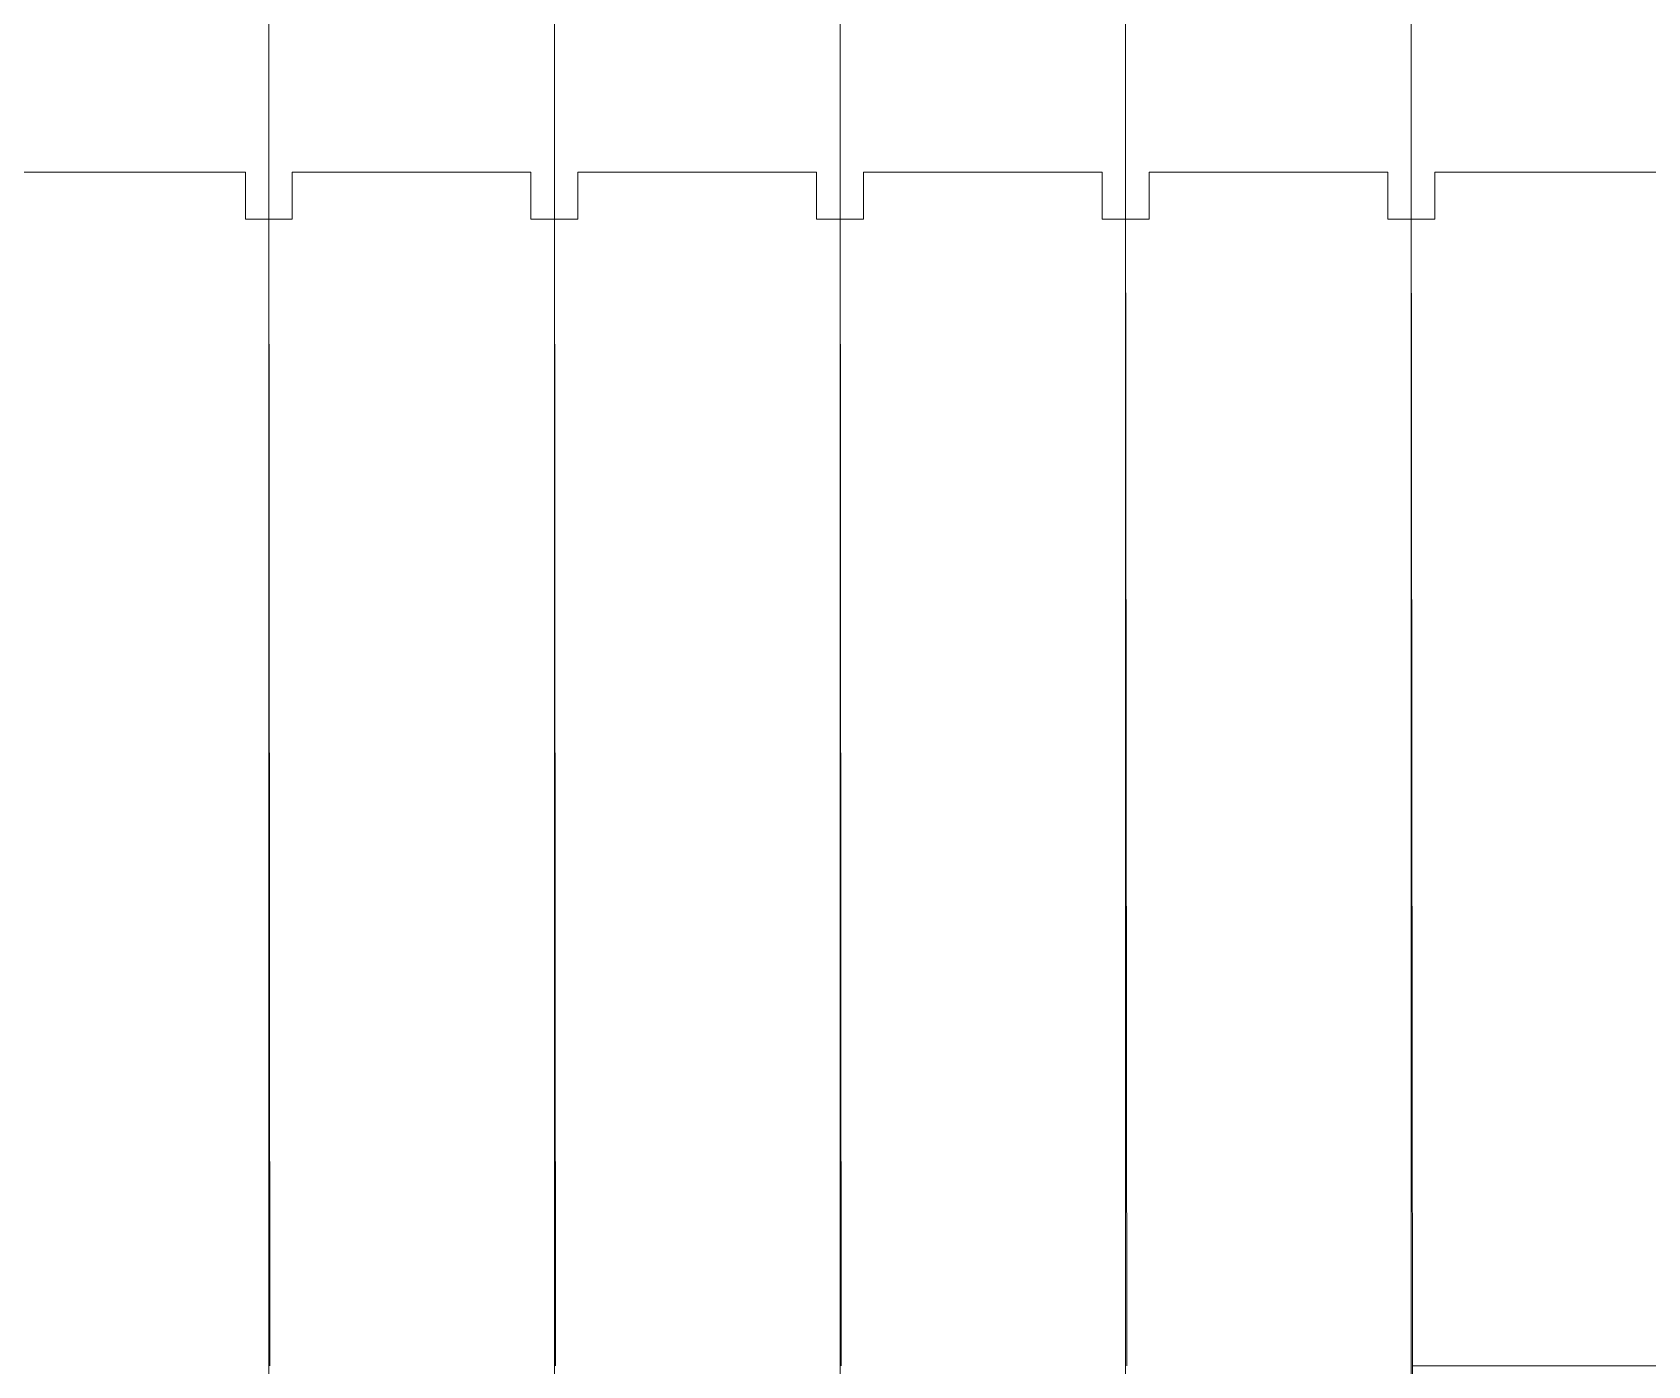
# Model space of a CAD drawing. Header units: millimetres. Extents: x 1359 to 3577, y 1336 to 3557.
# Drawn here: x 2108.01 to 2142.51, y 2548.12 to 2576.61 of the extents above; entities that cross this region are included whole.
import ezdxf

# ---------------------------------------------------------------- set-up
doc = ezdxf.new("R2010")
doc.units = ezdxf.units.MM
doc.layers.add('000-PI-Oprema', color=30, linetype='Continuous', lineweight=5)

msp = doc.modelspace()

# ---------------------------------------------------------------- linework, layer by layer
at = {"layer": '000-PI-Oprema', "color": 0, "linetype": 'ByBlock', "lineweight": 0}
for p, q in [((2113.065, 2574.322), (2113.065, 2584.672)), ((2113.065, 2574.322), (2113.065, 2584.672)), ((2113.065, 2574.322), (2113.065, 2584.672)), ((2113.065, 2574.322), (2113.065, 2584.672)), ((2119.165, 2574.322), (2119.165, 2584.672)), ((2119.165, 2574.322), (2119.165, 2584.672)), ((2119.165, 2574.322), (2119.165, 2584.672)), ((2119.165, 2574.322), (2119.165, 2584.672)), ((2125.265, 2574.322), (2125.265, 2584.672)), ((2125.265, 2574.322), (2125.265, 2584.672)), ((2125.265, 2574.322), (2125.265, 2584.672)), ((2125.265, 2574.322), (2125.265, 2584.672)), ((2131.365, 2574.322), (2131.365, 2584.672)), ((2131.365, 2574.322), (2131.365, 2584.672)), ((2131.365, 2574.322), (2131.365, 2584.672)), ((2131.365, 2574.322), (2131.365, 2584.672)), ((2137.465, 2574.322), (2137.465, 2584.672)), ((2137.465, 2574.322), (2137.465, 2584.672)), ((2137.465, 2574.322), (2137.465, 2584.672)), ((2137.465, 2574.322), (2137.465, 2584.672)), ((2113.065, 2572.622), (2113.065, 2574.322)), ((2113.065, 2572.622), (2113.065, 2574.322)), ((2113.09, 2548.121), (2113.065, 2574.322)), ((2113.09, 2548.121), (2113.065, 2574.322)), ((2119.165, 2572.622), (2119.165, 2574.322)), ((2119.165, 2572.622), (2119.165, 2574.322)), ((2119.19, 2548.121), (2119.165, 2574.322)), ((2119.19, 2548.121), (2119.165, 2574.322)), ((2125.265, 2572.622), (2125.265, 2574.322)), ((2125.265, 2572.622), (2125.265, 2574.322)), ((2125.29, 2548.121), (2125.265, 2574.322)), ((2125.29, 2548.121), (2125.265, 2574.322)), ((2131.365, 2572.622), (2131.365, 2574.322)), ((2131.365, 2572.622), (2131.365, 2574.322)), ((2131.39, 2548.121), (2131.365, 2574.322)), ((2131.39, 2548.121), (2131.365, 2574.322)), ((2137.465, 2572.622), (2137.465, 2574.322)), ((2137.465, 2572.622), (2137.465, 2574.322)), ((2137.49, 2548.121), (2137.465, 2574.322)), ((2137.49, 2548.121), (2137.465, 2574.322)), ((2107.465, 2573.622), (2112.565, 2573.622)), ((2112.565, 2573.622), (2112.565, 2573.622)), ((2112.565, 2573.622), (2112.565, 2572.622)), ((2113.065, 2573.672), (2113.065, 2573.672)), ((2113.065, 2573.672), (2113.065, 2573.672)), ((2113.065, 2573.672), (2113.065, 2573.672)), ((2113.065, 2573.672), (2113.065, 2573.672)), ((2113.565, 2573.622), (2118.665, 2573.622)), ((2113.565, 2573.622), (2113.565, 2573.622)), ((2113.565, 2573.622), (2113.565, 2572.622)), ((2118.665, 2573.622), (2118.665, 2573.622)), ((2118.665, 2573.622), (2118.665, 2572.622)), ((2119.165, 2573.672), (2119.165, 2573.672)), ((2119.165, 2573.672), (2119.165, 2573.672)), ((2119.165, 2573.672), (2119.165, 2573.672)), ((2119.165, 2573.672), (2119.165, 2573.672)), ((2119.665, 2573.622), (2124.765, 2573.622)), ((2119.665, 2573.622), (2119.665, 2573.622)), ((2119.665, 2573.622), (2119.665, 2572.622)), ((2124.765, 2573.622), (2124.765, 2573.622)), ((2124.765, 2573.622), (2124.765, 2572.622)), ((2125.265, 2573.672), (2125.265, 2573.672)), ((2125.265, 2573.672), (2125.265, 2573.672)), ((2125.265, 2573.672), (2125.265, 2573.672)), ((2125.265, 2573.672), (2125.265, 2573.672)), ((2125.765, 2573.622), (2130.865, 2573.622)), ((2125.765, 2573.622), (2125.765, 2573.622)), ((2125.765, 2573.622), (2125.765, 2572.622)), ((2130.865, 2573.622), (2130.865, 2573.622)), ((2130.865, 2573.622), (2130.865, 2572.622)), ((2131.365, 2573.672), (2131.365, 2573.672)), ((2131.365, 2573.672), (2131.365, 2573.672)), ((2131.365, 2573.672), (2131.365, 2573.672)), ((2131.365, 2573.672), (2131.365, 2573.672)), ((2131.865, 2573.622), (2136.965, 2573.622)), ((2131.865, 2573.622), (2131.865, 2573.622)), ((2131.865, 2573.622), (2131.865, 2572.622)), ((2136.965, 2573.622), (2136.965, 2573.622)), ((2136.965, 2573.622), (2136.965, 2572.622)), ((2137.465, 2573.672), (2137.465, 2573.672)), ((2137.465, 2573.672), (2137.465, 2573.672)), ((2137.465, 2573.672), (2137.465, 2573.672)), ((2137.465, 2573.672), (2137.465, 2573.672)), ((2137.965, 2573.622), (2143.065, 2573.622)), ((2137.965, 2573.622), (2137.965, 2573.622)), ((2137.965, 2573.622), (2137.965, 2572.622)), ((2113.065, 2572.872), (2113.065, 2572.872)), ((2113.065, 2572.872), (2113.065, 2572.872)), ((2113.065, 2572.872), (2113.065, 2572.872)), ((2113.065, 2572.872), (2113.065, 2572.872)), ((2119.165, 2572.872), (2119.165, 2572.872)), ((2119.165, 2572.872), (2119.165, 2572.872)), ((2119.165, 2572.872), (2119.165, 2572.872)), ((2119.165, 2572.872), (2119.165, 2572.872)), ((2125.265, 2572.872), (2125.265, 2572.872)), ((2125.265, 2572.872), (2125.265, 2572.872)), ((2125.265, 2572.872), (2125.265, 2572.872)), ((2125.265, 2572.872), (2125.265, 2572.872)), ((2131.365, 2572.872), (2131.365, 2572.872)), ((2131.365, 2572.872), (2131.365, 2572.872)), ((2131.365, 2572.872), (2131.365, 2572.872)), ((2131.365, 2572.872), (2131.365, 2572.872)), ((2137.465, 2572.872), (2137.465, 2572.872)), ((2137.465, 2572.872), (2137.465, 2572.872)), ((2137.465, 2572.872), (2137.465, 2572.872)), ((2137.465, 2572.872), (2137.465, 2572.872)), ((2112.565, 2572.622), (2112.565, 2572.622)), ((2113.065, 2572.622), (2112.565, 2572.622)), ((2113.065, 2572.622), (2113.065, 2572.622)), ((2113.065, 2572.622), (2113.065, 2546.322)), ((2113.065, 2572.622), (2113.065, 2572.622)), ((2113.065, 2572.622), (2113.065, 2546.322)), ((2113.065, 2572.622), (2113.065, 2572.622)), ((2113.565, 2572.622), (2113.065, 2572.622)), ((2113.065, 2572.622), (2113.065, 2572.622)), ((2113.565, 2572.622), (2113.565, 2572.622)), ((2118.665, 2572.622), (2118.665, 2572.622)), ((2119.165, 2572.622), (2118.665, 2572.622)), ((2119.165, 2572.622), (2119.165, 2572.622)), ((2119.165, 2572.622), (2119.165, 2546.322)), ((2119.165, 2572.622), (2119.165, 2572.622)), ((2119.165, 2572.622), (2119.165, 2546.322)), ((2119.165, 2572.622), (2119.165, 2572.622)), ((2119.665, 2572.622), (2119.165, 2572.622)), ((2119.165, 2572.622), (2119.165, 2572.622)), ((2119.665, 2572.622), (2119.665, 2572.622)), ((2124.765, 2572.622), (2124.765, 2572.622)), ((2125.265, 2572.622), (2124.765, 2572.622)), ((2125.265, 2572.622), (2125.265, 2572.622)), ((2125.265, 2572.622), (2125.265, 2546.322)), ((2125.265, 2572.622), (2125.265, 2572.622)), ((2125.265, 2572.622), (2125.265, 2546.322)), ((2125.265, 2572.622), (2125.265, 2572.622)), ((2125.765, 2572.622), (2125.265, 2572.622)), ((2125.265, 2572.622), (2125.265, 2572.622)), ((2125.765, 2572.622), (2125.765, 2572.622)), ((2130.865, 2572.622), (2130.865, 2572.622)), ((2131.365, 2572.622), (2130.865, 2572.622)), ((2131.365, 2572.622), (2131.365, 2572.622)), ((2131.365, 2572.622), (2131.365, 2546.322)), ((2131.365, 2572.622), (2131.365, 2572.622)), ((2131.365, 2572.622), (2131.365, 2546.322)), ((2131.365, 2572.622), (2131.365, 2572.622)), ((2131.865, 2572.622), (2131.365, 2572.622)), ((2131.365, 2572.622), (2131.365, 2572.622)), ((2131.865, 2572.622), (2131.865, 2572.622)), ((2136.965, 2572.622), (2136.965, 2572.622)), ((2137.465, 2572.622), (2136.965, 2572.622)), ((2137.465, 2572.622), (2137.465, 2572.622)), ((2137.465, 2572.622), (2137.465, 2546.322)), ((2137.465, 2572.622), (2137.465, 2572.622)), ((2137.465, 2572.622), (2137.465, 2546.322)), ((2137.465, 2572.622), (2137.465, 2572.622)), ((2137.965, 2572.622), (2137.465, 2572.622)), ((2137.465, 2572.622), (2137.465, 2572.622)), ((2137.965, 2572.622), (2137.965, 2572.622)), ((2113.065, 2571.912), (2113.065, 2571.912)), ((2113.065, 2571.912), (2113.065, 2571.912)), ((2113.065, 2571.912), (2113.065, 2571.912)), ((2113.065, 2571.912), (2113.065, 2571.912)), ((2119.165, 2571.912), (2119.165, 2571.912)), ((2119.165, 2571.912), (2119.165, 2571.912)), ((2119.165, 2571.912), (2119.165, 2571.912)), ((2119.165, 2571.912), (2119.165, 2571.912)), ((2125.265, 2571.912), (2125.265, 2571.912)), ((2125.265, 2571.912), (2125.265, 2571.912)), ((2125.265, 2571.912), (2125.265, 2571.912)), ((2125.265, 2571.912), (2125.265, 2571.912)), ((2131.365, 2571.912), (2131.365, 2571.912)), ((2131.365, 2571.912), (2131.365, 2571.912)), ((2131.365, 2571.912), (2131.365, 2571.912)), ((2131.365, 2571.912), (2131.365, 2571.912)), ((2137.465, 2571.912), (2137.465, 2571.912)), ((2137.465, 2571.912), (2137.465, 2571.912)), ((2137.465, 2571.912), (2137.465, 2571.912)), ((2137.465, 2571.912), (2137.465, 2571.912)), ((2137.49, 2547.634), (2137.49, 2548.121)), ((2143.54, 2548.121), (2137.49, 2548.121)), ((2137.49, 2547.634), (2137.49, 2548.121))]:
    msp.add_line(p, q, dxfattribs=at)

doc.saveas('drawing.dxf')
